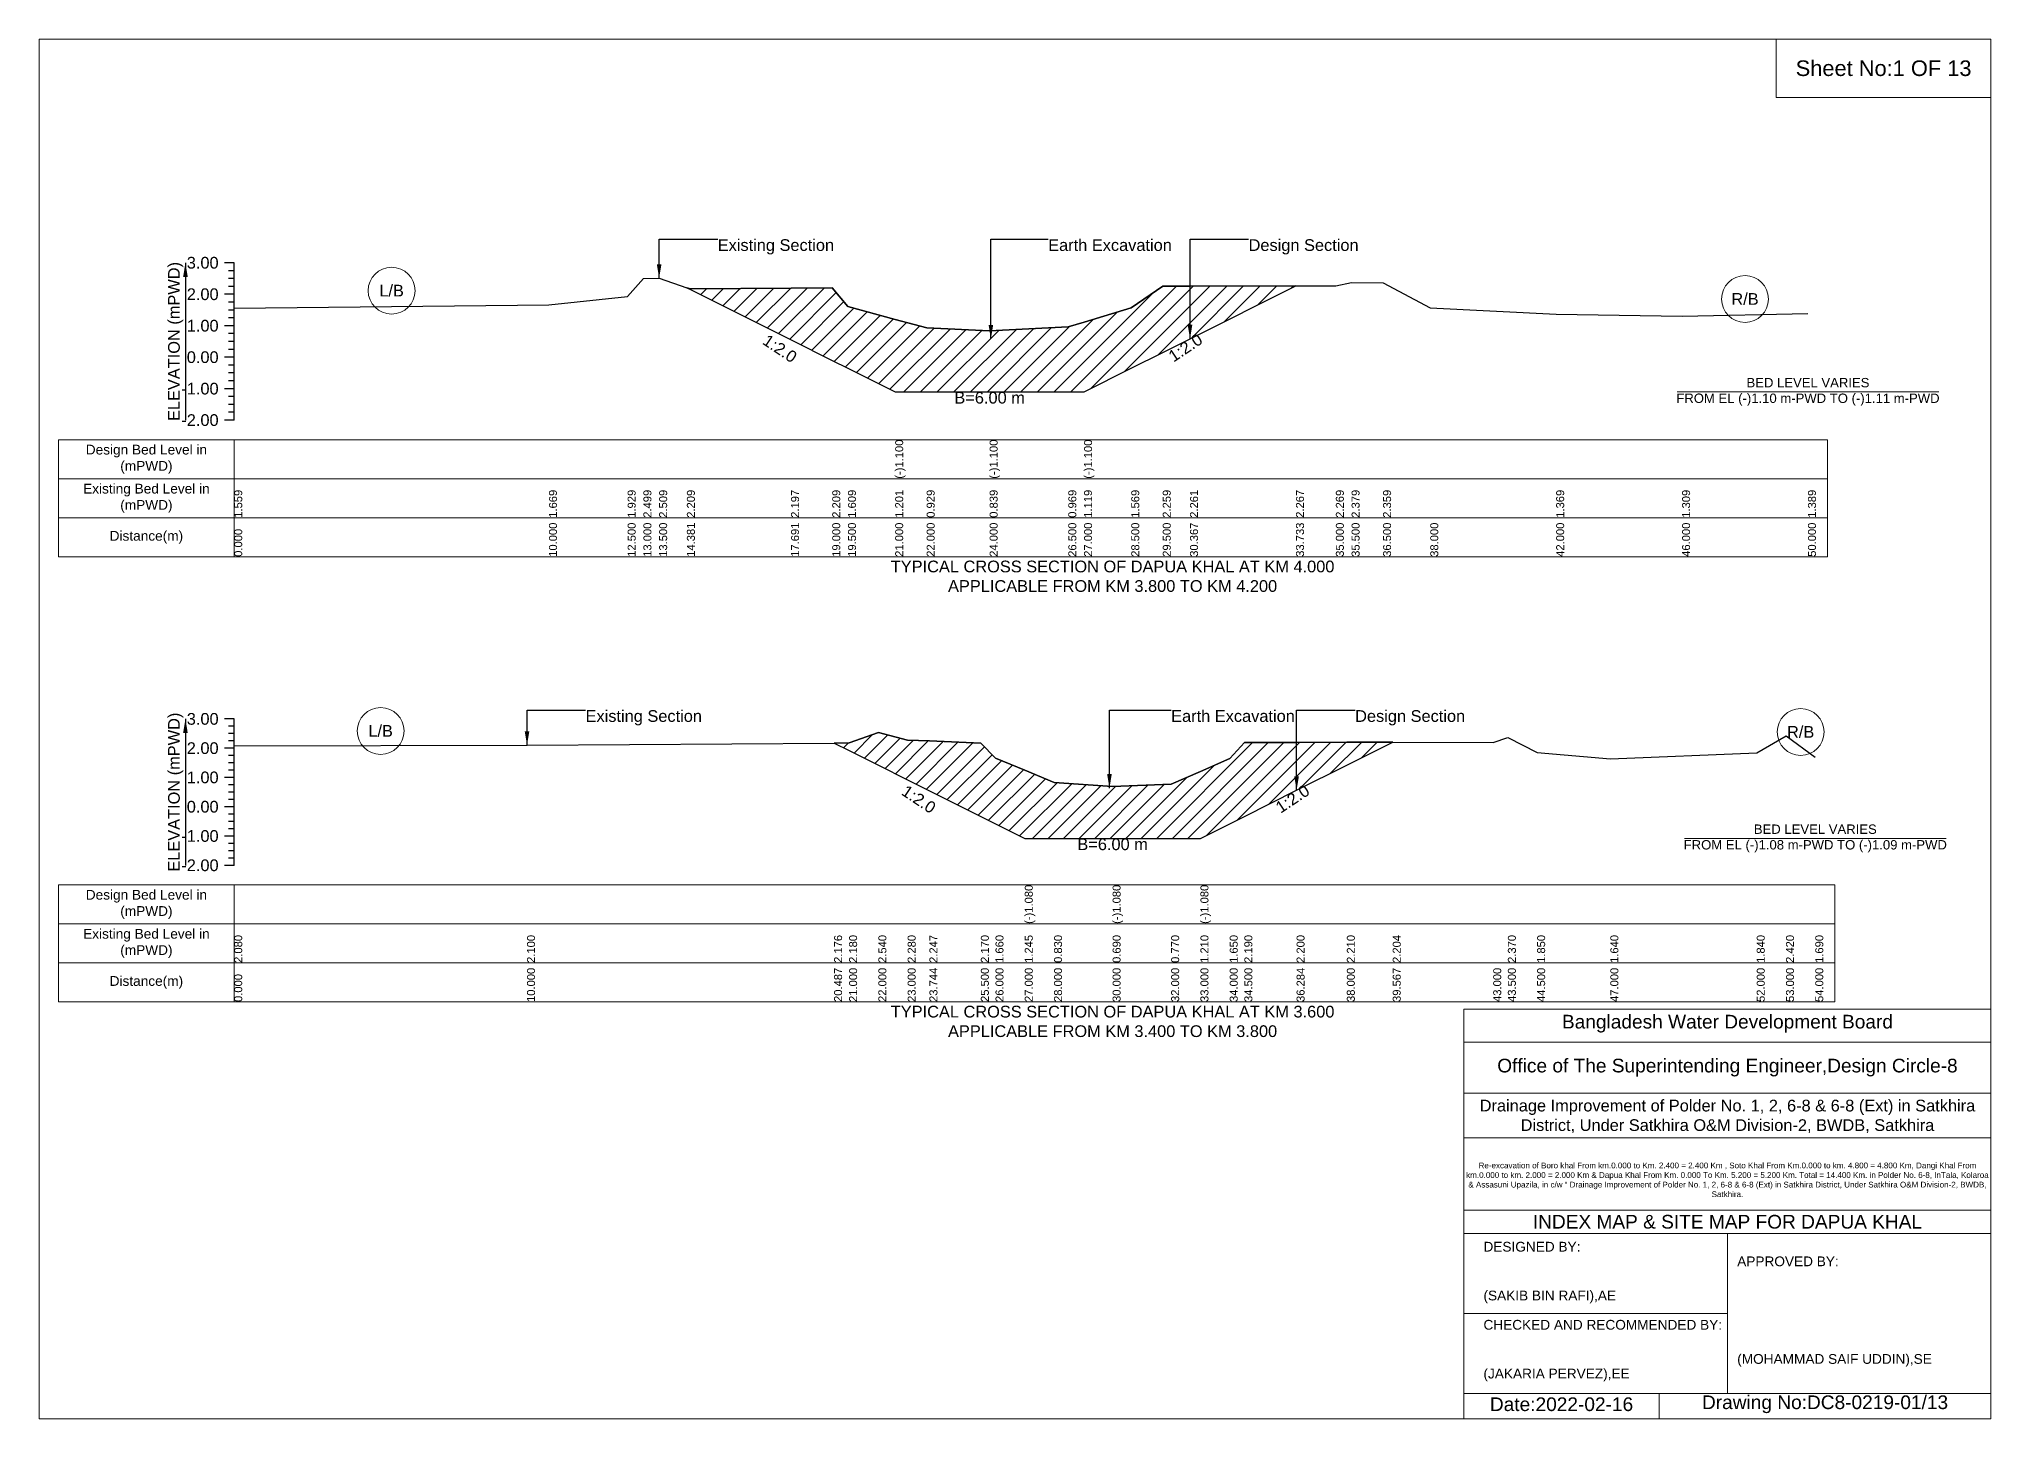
# Model space of a CAD drawing. Header units: inches. Extents: x 91000 to 538000, y -5656 to 0.
# Drawn here: x 410000 to 418000, y -5656 to 0 of the extents above; entities that cross this region are included whole.
import ezdxf

# ---------------------------------------------------------------- set-up
doc = ezdxf.new("R2010")
doc.units = ezdxf.units.IN
doc.header["$LTSCALE"] = 7
doc.header["$MEASUREMENT"] = 0
for name, color, linetype, lineweight in [('Cross section Data Border', 7, 'Continuous', 9), ('Cross Section Labels', 7, 'Continuous', 9), ('Existing_Bed_Level for Xsection', 7, 'Continuous', 25)]:
    doc.layers.add(name, color=color, linetype=linetype, lineweight=lineweight)
doc.styles.get("Standard").update_dxf_attribs({"font": 'arial.ttf'})
doc.dimstyles.get("Standard").update_dxf_attribs({"dimtxt": 45, "dimasz": 60, "dimexe": 0.18, "dimexo": 0.0625, "dimgap": 0.09, "dimtad": 0, "dimtih": 1, "dimtoh": 1, "dimdec": 4, "dimzin": 0, "dimdsep": 46, "dimtxsty": 'Standard', "dimcen": 0.09, "dimadec": 0, "dimazin": 0, "dimtfac": 1, "dimtdec": 4, "dimtofl": 0, "dimtmove": 0, "dimatfit": 3, "dimfxl": 1, "dimtolj": 1, "dimtzin": 0, "dimarcsym": 0})

msp = doc.modelspace()

# ---------------------------------------------------------------- hatches: boundary and pattern name
at = {"layer": 'Existing_Bed_Level for Xsection'}
h = msp.add_hatch(dxfattribs=at)
h.set_pattern_fill('ANSI31', color=256, scale=387, style=0)
h.paths.add_polyline_path([(412655.18125, -1019.22163), (412670.5, -1026.881), (413082.09063, -1232.67631), (413251, -1317.131), (413315.5, -1349.381), (413509, -1446.131), (413638, -1446.131), (413896, -1446.131), (414218.5, -1446.131), (414283, -1446.131), (414476.5, -1349.381), (414605.5, -1284.881), (414717.30392, -1228.97904), (415151.60785, -1011.82708), (414717.30392, -1012.61672), (414605.5, -1012.82), (414476.5, -1101.83), (414283, -1159.88), (414218.5, -1179.23), (413896, -1196), (413638, -1184.39), (413509, -1149.302), (413315.5, -1096.67), (413251, -1019.27), (413082.09063, -1020.77142), (412670.5, -1024.43)])
h = msp.add_hatch(dxfattribs=at)
h.set_pattern_fill('ANSI31', color=256, scale=360, style=0)
h.paths.add_polyline_path([(413258.49462, -2885.64731), (413320, -2916.4), (413440, -2976.4), (413560, -3036.4), (413649.24731, -3081.02366), (413860, -3186.4), (413920, -3216.4), (414040, -3276.4), (414160, -3276.4), (414400, -3276.4), (414640, -3276.4), (414760, -3276.4), (414880, -3216.4), (414940, -3186.4), (415154.04762, -3079.37619), (415360, -2976.4), (415548.09524, -2882.35238), (415360, -2881.6), (415154.04762, -2882.77687), (414940, -2884), (414880, -2948.8), (414760, -3001.6), (414640, -3054.4), (414400, -3064), (414160, -3047.2), (414040, -2997.4), (413920, -2947.6), (413860, -2886.4), (413649.24731, -2877.12688), (413560, -2873.2), (413440, -2842), (413320, -2885.2)])

# ---------------------------------------------------------------- linework, layer by layer
at = {"layer": 'Cross section Data Border'}
for points in [[(410080, -1642.231), (417330, -1642.231), (417330, -2122.231), (410080, -2122.231)], [(410080, -3466.8), (417360, -3466.8), (417360, -3946.8), (410080, -3946.8)]]:
    msp.add_lwpolyline(points, close=True, dxfattribs=at)
for points in [[(410800, -1642.231), (410800, -2122.231)], [(410080, -1802.231), (417330, -1802.231)], [(410080, -1962.231), (417330, -1962.231)], [(410800, -3466.8), (410800, -3946.8)], [(410080, -3626.8), (417360, -3626.8)], [(410080, -3786.8), (417360, -3786.8)]]:
    msp.add_lwpolyline(points, dxfattribs=at)
at = {"layer": 'Cross Section Labels'}
for points in [[(410000, 0), (418000, 0), (418000, -5656), (410000, -5656)], [(417120, 0), (418000, 0), (418000, -240), (417120, -240)]]:
    msp.add_lwpolyline(points, close=True, dxfattribs=at)
for points in [[(416714.19427, -1446.131), (417785.80573, -1446.131)], [(416744.19427, -3276.4), (417815.80573, -3276.4)], [(415840, -5656), (415840, -3976), (418000, -3976)], [(415840, -4112), (418000, -4112)], [(415840, -4320), (418000, -4320)], [(415840, -4504), (418000, -4504)], [(415840, -4800), (418000, -4800)], [(415840, -4896), (418000, -4896)], [(416920, -4896), (416920, -5552)], [(415840, -5224), (416920, -5224)], [(415840, -5552), (418000, -5552)], [(416640, -5552), (416640, -5656)]]:
    msp.add_lwpolyline(points, dxfattribs=at)
for centre in [(411445, -1031.525), (416992, -1065.71), (411400, -2836), (417220, -2840.2)]:
    msp.add_circle(centre, 96, dxfattribs=at)
at = {"layer": 'Existing_Bed_Level for Xsection'}
for points in [[(410800, -917.231), (410760, -917.231)], [(410800, -949.481), (410776, -949.481)], [(410800, -1562.231), (410800, -1433.231), (410800, -1304.231), (410800, -1175.231), (410800, -1046.231), (410800, -917.231)], [(410800, -981.731), (410776, -981.731)], [(410800, -1013.981), (410776, -1013.981)], [(410800, -1103.12), (412090, -1088.93), (412412.5, -1055.39), (412477, -981.86), (412541.5, -980.57), (412655.18125, -1019.22163), (412670.5, -1024.43), (413082.09063, -1020.77142), (413251, -1019.27), (413315.5, -1096.67), (413509, -1149.302), (413509, -1149.302), (413638, -1184.39), (413896, -1196), (413896, -1196), (414218.5, -1179.23), (414283, -1159.88), (414283, -1159.88), (414476.5, -1101.83), (414605.5, -1012.82), (414717.30392, -1012.61672), (415151.60785, -1011.82708), (415315, -1011.53), (415379.5, -997.34), (415508.5, -999.92), (415702, -1101.83), (416218, -1127.63), (416734, -1135.37), (417250, -1125.05)], [(410800, -1046.231), (410760, -1046.231)], [(410800, -1078.481), (410776, -1078.481)], [(410800, -1110.731), (410776, -1110.731)], [(410800, -1175.231), (410760, -1175.231)], [(410800, -1142.981), (410776, -1142.981)], [(410800, -1207.481), (410776, -1207.481)], [(410800, -1239.731), (410776, -1239.731)], [(410800, -1271.981), (410776, -1271.981)], [(410800, -1304.231), (410760, -1304.231)], [(410800, -1336.481), (410776, -1336.481)], [(410800, -1433.231), (410760, -1433.231)], [(410800, -1368.731), (410776, -1368.731)], [(410800, -1400.981), (410776, -1400.981)], [(410800, -1465.481), (410776, -1465.481)], [(410800, -1497.731), (410776, -1497.731)], [(410800, -1562.231), (410760, -1562.231)], [(410800, -1529.981), (410776, -1529.981)], [(410800, -2786.8), (410760, -2786.8)], [(410800, -3386.8), (410800, -3266.8), (410800, -3146.8), (410800, -3026.8), (410800, -2906.8), (410800, -2786.8)], [(410800, -2816.8), (410776, -2816.8)], [(410800, -2846.8), (410776, -2846.8)], [(410800, -2876.8), (410776, -2876.8)], [(410800, -2897.2), (412000, -2894.8), (413258.49462, -2885.64731), (413320, -2885.2), (413440, -2842), (413560, -2873.2), (413649.24731, -2877.12688), (413860, -2886.4), (413920, -2947.6), (414040, -2997.4), (414040, -2997.4), (414160, -3047.2), (414400, -3064), (414400, -3064), (414640, -3054.4), (414760, -3001.6), (414760, -3001.6), (414880, -2948.8), (414940, -2884), (415154.04762, -2882.77687), (415360, -2881.6), (415548.09524, -2882.35238), (415960, -2884), (416020, -2862.4), (416140, -2924.8), (416440, -2950), (417040, -2926), (417160, -2856.4), (417280, -2944)], [(410800, -2906.8), (410760, -2906.8)], [(410800, -2936.8), (410776, -2936.8)], [(410800, -3026.8), (410760, -3026.8)], [(410800, -2966.8), (410776, -2966.8)], [(410800, -2996.8), (410776, -2996.8)], [(410800, -3056.8), (410776, -3056.8)], [(410800, -3086.8), (410776, -3086.8)], [(410800, -3116.8), (410776, -3116.8)], [(410800, -3146.8), (410760, -3146.8)], [(410800, -3176.8), (410776, -3176.8)], [(410800, -3266.8), (410760, -3266.8)], [(410800, -3206.8), (410776, -3206.8)], [(410800, -3236.8), (410776, -3236.8)], [(410800, -3296.8), (410776, -3296.8)], [(410800, -3326.8), (410776, -3326.8)], [(410800, -3356.8), (410776, -3356.8)], [(410800, -3386.8), (410760, -3386.8)]]:
    msp.add_lwpolyline(points, dxfattribs=at)
for points in [[(412655.18125, -1019.22163), (412670.5, -1026.881), (413082.09063, -1232.67631), (413251, -1317.131), (413315.5, -1349.381), (413509, -1446.131), (413509, -1446.131), (413638, -1446.131), (413896, -1446.131), (413896, -1446.131), (414218.5, -1446.131), (414283, -1446.131), (414283, -1446.131), (414476.5, -1349.381), (414605.5, -1284.881), (414717.30392, -1228.97904), (415151.60785, -1011.82708), (415151.60785, -1011.82708), (415151.60785, -1011.82708), (414717.30392, -1012.61672), (414605.5, -1012.82), (414476.5, -1101.83), (414283, -1159.88), (414283, -1159.88), (414218.5, -1179.23), (413896, -1196), (413896, -1196), (413638, -1184.39), (413509, -1149.302), (413509, -1149.302), (413315.5, -1096.67), (413251, -1019.27), (413082.09063, -1020.77142), (412670.5, -1024.43)], [(413258.49462, -2885.64731), (413258.49462, -2885.64731), (413320, -2916.4), (413440, -2976.4), (413560, -3036.4), (413649.24731, -3081.02366), (413860, -3186.4), (413920, -3216.4), (414040, -3276.4), (414040, -3276.4), (414160, -3276.4), (414400, -3276.4), (414400, -3276.4), (414640, -3276.4), (414760, -3276.4), (414760, -3276.4), (414880, -3216.4), (414940, -3186.4), (415154.04762, -3079.37619), (415360, -2976.4), (415548.09524, -2882.35238), (415548.09524, -2882.35238), (415548.09524, -2882.35238), (415360, -2881.6), (415154.04762, -2882.77687), (414940, -2884), (414880, -2948.8), (414760, -3001.6), (414760, -3001.6), (414640, -3054.4), (414400, -3064), (414400, -3064), (414160, -3047.2), (414040, -2997.4), (414040, -2997.4), (413920, -2947.6), (413860, -2886.4), (413649.24731, -2877.12688), (413560, -2873.2), (413440, -2842), (413320, -2885.2), (413258.49462, -2885.64731)]]:
    msp.add_lwpolyline(points, close=True, dxfattribs=at)

# ---------------------------------------------------------------- texts
at = {"layer": 'Cross section Data Border', "char_height": 40, "width": 640, "attachment_point": 5}
for s, insert in [('Design Bed Level in (mPWD)', (410440, -1722.231)), ('Existing Bed Level in (mPWD)', (410440, -1882.231)), ('Distance(m)', (410440, -2042.231)), ('Design Bed Level in (mPWD)', (410440, -3546.8)), ('Existing Bed Level in (mPWD)', (410440, -3706.8)), ('Distance(m)', (410440, -3866.8))]:
    msp.add_mtext(s, dxfattribs=dict(at, insert=insert))
at = {"layer": 'Cross Section Labels'}
for s, insert, char_height, attachment_point in [('Sheet No:1 OF 13', (417560, -120), 64, 5), ('Existing Section', (412781.5, -820.481), 48, 1), ('Earth Excavation', (414136, -820.481), 48, 1), ('Design Section', (414957.30392, -820.481), 48, 1), ('L/B', (411445, -1031.525), 48, 5), ('R/B', (416992, -1065.71), 48, 5), ('BED LEVEL VARIES ^JFROM EL (-)1.10 m-PWD TO (-)1.11 m-PWD', (417250, -1446.131), 38.4, 5), ('B=6.00 m', (413896, -1446.131), 48, 2), ('TYPICAL CROSS SECTION OF DAPUA KHAL AT KM 4.000^JAPPLICABLE FROM KM 3.800 TO KM 4.200', (414400, -2202.231), 48, 5), ('Existing Section', (412240, -2750.8), 48, 1), ('Earth Excavation', (414640, -2750.8), 48, 1), ('Design Section', (415394.04762, -2750.8), 48, 1), ('L/B', (411400, -2836), 48, 5), ('R/B', (417220, -2840.2), 48, 5), ('B=6.00 m', (414400, -3276.4), 48, 2), ('BED LEVEL VARIES ^JFROM EL (-)1.08 m-PWD TO (-)1.09 m-PWD', (417280, -3276.4), 38.4, 5), ('TYPICAL CROSS SECTION OF DAPUA KHAL AT KM 3.600^JAPPLICABLE FROM KM 3.400 TO KM 3.800', (414400, -4026.8), 48, 5), ('Bangladesh Water Development Board', (416920, -4036), 56, 5), ('Office of The Superintending Engineer,Design Circle-8', (416920, -4216), 56, 5)]:
    msp.add_mtext(s, dxfattribs=dict(at, insert=insert, char_height=char_height, attachment_point=attachment_point))
at = {"layer": 'Cross Section Labels', "char_height": 48, "attachment_point": 2}
for insert, rotation in [((413049.84063, -1248.80131), 326.309932474), ((414685.05392, -1245.10404), 33.690067526), ((413619.24731, -3096.02366), 326.309932474), ((415124.04762, -3094.37619), 33.690067526)]:
    msp.add_mtext('1:2.0', dxfattribs=dict(at, insert=insert, rotation=rotation))
at = {"layer": 'Cross Section Labels'}
for s, insert, char_height, width, attachment_point in [('Drainage Improvement of Polder No. 1, 2, 6-8 & 6-8 (Ext) in Satkhira District, Under Satkhira O&M Division-2, BWDB, Satkhira', (416920, -4416), 48, 2240, 5), ('Re-excavation of Boro khal From km.0.000 to Km. 2.400 = 2.400 Km , Soto Khal From Km.0.000 to km. 4.800 = 4.800 Km, Dangi Khal From km.0.000 to km. 2.000 = 2.000 Km & Dapua Khal From Km. 0.000 To Km. 5.200 = 5.200 Km. Total = 14.400 Km. in Polder No. 6-8, InTala, Kolaroa & Assasuni Upazila, in c/w “ Drainage Improvement of Polder No. 1, 2, 6-8 & 6-8 (Ext) in Satkhira District, Under Satkhira O&M Division-2, BWDB, Satkhira.', (416920, -4676), 23.56497918, 2160, 5), ('INDEX MAP & SITE MAP FOR DAPUA KHAL', (416920, -4848), 56, 2240, 5), ('DESIGNED BY:^J^J^J(SAKIB BIN RAFI),AE', (415920, -5056), 40, 1120, 4), ('APPROVED BY:^J^J^J^J^J^J(MOHAMMAD SAIF UDDIN),SE', (416960, -5216), 40, 1120, 4), ('CHECKED AND RECOMMENDED BY:^J^J^J(JAKARIA PERVEZ),EE', (415920, -5376), 40, 1120, 4), ('Date:2022-02-16', (416240, -5596), 56, 1120, 5), ('Drawing No:DC8-0219-01/13', (417320, -5596), 56, 1760, 5)]:
    msp.add_mtext(s, dxfattribs=dict(at, insert=insert, char_height=char_height, width=width, attachment_point=attachment_point))
at = {"layer": 'Existing_Bed_Level for Xsection', "rotation": 90}
for s, insert, char_height, attachment_point in [('ELEVATION (mPWD)', (410560, -1239.731), 48, 5), ('(-)1.100', (413509, -1802.231), 32.8, 1), ('(-)1.100', (413896, -1802.231), 32.8, 1), ('(-)1.100', (414283, -1802.231), 32.8, 1), ('1.559', (410800, -1962.231), 32.8, 1), ('1.669', (412090, -1962.231), 32.8, 1), ('1.929', (412412.5, -1962.231), 32.8, 1), ('2.499', (412477, -1962.231), 32.8, 1), ('2.509', (412541.5, -1962.231), 32.8, 1), ('2.209', (412655.18125, -1962.231), 32.8, 1), ('2.197', (413082.09063, -1962.231), 32.8, 1), ('2.209', (413251, -1962.231), 32.8, 1), ('1.609', (413315.5, -1962.231), 32.8, 1), ('1.201', (413509, -1962.231), 32.8, 1), ('0.929', (413638, -1962.231), 32.8, 1), ('0.839', (413896, -1962.231), 32.8, 1), ('0.969', (414218.5, -1962.231), 32.8, 1), ('1.119', (414283, -1962.231), 32.8, 1), ('1.569', (414476.5, -1962.231), 32.8, 1), ('2.259', (414605.5, -1962.231), 32.8, 1), ('2.261', (414717.30392, -1962.231), 32.8, 1), ('2.267', (415151.60785, -1962.231), 32.8, 1), ('2.269', (415315, -1962.231), 32.8, 1), ('2.379', (415379.5, -1962.231), 32.8, 1), ('2.359', (415508.5, -1962.231), 32.8, 1), ('1.369', (416218, -1962.231), 32.8, 1), ('1.309', (416734, -1962.231), 32.8, 1), ('1.389', (417250, -1962.231), 32.8, 1), ('10.000', (412090, -2122.231), 32.8, 1), ('12.500', (412412.5, -2122.231), 32.8, 1), ('13.000', (412477, -2122.231), 32.8, 1), ('13.500', (412541.5, -2122.231), 32.8, 1), ('14.381', (412655.18125, -2122.231), 32.8, 1), ('17.691', (413082.09063, -2122.231), 32.8, 1), ('19.000', (413251, -2122.231), 32.8, 1), ('19.500', (413315.5, -2122.231), 32.8, 1), ('21.000', (413509, -2122.231), 32.8, 1), ('22.000', (413638, -2122.231), 32.8, 1), ('24.000', (413896, -2122.231), 32.8, 1), ('26.500', (414218.5, -2122.231), 32.8, 1), ('27.000', (414283, -2122.231), 32.8, 1), ('28.500', (414476.5, -2122.231), 32.8, 1), ('29.500', (414605.5, -2122.231), 32.8, 1), ('30.367', (414717.30392, -2122.231), 32.8, 1), ('33.733', (415151.60785, -2122.231), 32.8, 1), ('35.000', (415315, -2122.231), 32.8, 1), ('35.500', (415379.5, -2122.231), 32.8, 1), ('36.500', (415508.5, -2122.231), 32.8, 1), ('38.000', (415702, -2122.231), 32.8, 1), ('42.000', (416218, -2122.231), 32.8, 1), ('46.000', (416734, -2122.231), 32.8, 1), ('50.000', (417250, -2122.231), 32.8, 1), ('0.000', (410800, -2122.231), 32.8, 1), ('ELEVATION (mPWD)', (410560, -3086.8), 48, 5), ('(-)1.080', (414040, -3626.8), 32.8, 1), ('(-)1.080', (414400, -3626.8), 32.8, 1), ('(-)1.080', (414760, -3626.8), 32.8, 1), ('2.080', (410800, -3786.8), 32.8, 1), ('2.100', (412000, -3786.8), 32.8, 1), ('2.176', (413258.49462, -3786.8), 32.8, 1), ('2.180', (413320, -3786.8), 32.8, 1), ('2.540', (413440, -3786.8), 32.8, 1), ('2.280', (413560, -3786.8), 32.8, 1), ('2.247', (413649.24731, -3786.8), 32.8, 1), ('2.170', (413860, -3786.8), 32.8, 1), ('1.660', (413920, -3786.8), 32.8, 1), ('1.245', (414040, -3786.8), 32.8, 1), ('0.830', (414160, -3786.8), 32.8, 1), ('0.690', (414400, -3786.8), 32.8, 1), ('0.770', (414640, -3786.8), 32.8, 1), ('1.210', (414760, -3786.8), 32.8, 1), ('1.650', (414880, -3786.8), 32.8, 1), ('2.190', (414940, -3786.8), 32.8, 1), ('2.200', (415154.04762, -3786.8), 32.8, 1), ('2.210', (415360, -3786.8), 32.8, 1), ('2.204', (415548.09524, -3786.8), 32.8, 1), ('2.370', (416020, -3786.8), 32.8, 1), ('1.850', (416140, -3786.8), 32.8, 1), ('1.640', (416440, -3786.8), 32.8, 1), ('1.840', (417040, -3786.8), 32.8, 1), ('2.420', (417160, -3786.8), 32.8, 1), ('1.690', (417280, -3786.8), 32.8, 1), ('0.000', (410800, -3946.8), 32.8, 1), ('10.000', (412000, -3946.8), 32.8, 1), ('20.487', (413258.49462, -3946.8), 32.8, 1), ('21.000', (413320, -3946.8), 32.8, 1), ('22.000', (413440, -3946.8), 32.8, 1), ('23.000', (413560, -3946.8), 32.8, 1), ('23.744', (413649.24731, -3946.8), 32.8, 1), ('25.500', (413860, -3946.8), 32.8, 1), ('26.000', (413920, -3946.8), 32.8, 1), ('27.000', (414040, -3946.8), 32.8, 1), ('28.000', (414160, -3946.8), 32.8, 1), ('30.000', (414400, -3946.8), 32.8, 1), ('32.000', (414640, -3946.8), 32.8, 1), ('33.000', (414760, -3946.8), 32.8, 1), ('34.000', (414880, -3946.8), 32.8, 1), ('34.500', (414940, -3946.8), 32.8, 1), ('36.284', (415154.04762, -3946.8), 32.8, 1), ('38.000', (415360, -3946.8), 32.8, 1), ('39.567', (415548.09524, -3946.8), 32.8, 1), ('43.000', (415960, -3946.8), 32.8, 1), ('43.500', (416020, -3946.8), 32.8, 1), ('44.500', (416140, -3946.8), 32.8, 1), ('47.000', (416440, -3946.8), 32.8, 1), ('52.000', (417040, -3946.8), 32.8, 1), ('53.000', (417160, -3946.8), 32.8, 1), ('54.000', (417280, -3946.8), 32.8, 1)]:
    msp.add_mtext(s, dxfattribs=dict(at, insert=insert, char_height=char_height, attachment_point=attachment_point))
at = {"layer": 'Existing_Bed_Level for Xsection', "char_height": 48, "attachment_point": 6}
for s, insert in [('3.00', (410736, -917.231)), ('2.00', (410736, -1046.231)), ('1.00', (410736, -1175.231)), ('0.00', (410736, -1304.231)), ('-1.00', (410736, -1433.231)), ('-2.00', (410736, -1562.231)), ('3.00', (410736, -2786.8)), ('2.00', (410736, -2906.8)), ('1.00', (410736, -3026.8)), ('0.00', (410736, -3146.8)), ('-1.00', (410736, -3266.8)), ('-2.00', (410736, -3386.8))]:
    msp.add_mtext(s, dxfattribs=dict(at, insert=insert))

# ---------------------------------------------------------------- leaders
at = {"layer": 'Cross Section Labels', "annotation_type": 0, "has_hookline": 1, "hookline_direction": 0}
for points, text_width in [([(412541.5, -980.57), (412541.5, -820.481), (412781.41, -820.481)], 467.16508), ([(413901.16615, -1229.26757), (413901.16615, -820.481), (414135.91, -820.481)], 496.99318), ([(414717.30392, -1228.97904), (414717.30392, -820.481), (414957.21392, -820.481)], 441.23329), ([(412000, -2894.8), (412000, -2750.8), (412239.91, -2750.8)], 467.16508), ([(414387.16874, -3070.38294), (414387.16874, -2750.8), (414639.91, -2750.8)], 496.99318), ([(415154.04762, -3079.37619), (415154.04762, -2750.8), (415393.95762, -2750.8)], 441.23329)]:
    msp.add_leader(points, dimstyle='Standard', override={"dimasz": 57.6}, dxfattribs=dict(at, text_width=text_width))
at = {"layer": 'Existing_Bed_Level for Xsection'}
for points in [[(410600, -917.231), (410600, -1562.231)], [(410600, -2786.8), (410600, -3386.8)]]:
    msp.add_leader(points, dimstyle='Standard', override={"dimasz": 57.6}, dxfattribs=at)

doc.saveas('drawing.dxf')
